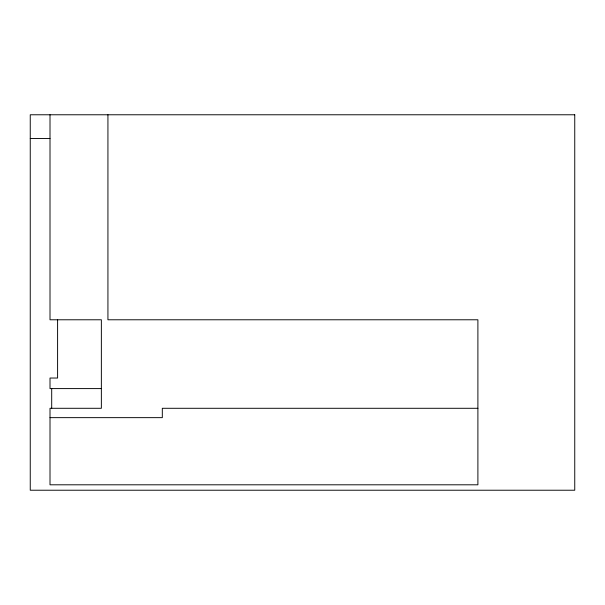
<?xml version="1.0" encoding="UTF-8"?>
<svg xmlns="http://www.w3.org/2000/svg" width="605" height="605" viewBox="0 0 605 605"><rect width="100%" height="100%" fill="white"/><g stroke="black" fill="none" stroke-linecap="round" stroke-linejoin="round"><path stroke-width="0.91" d="M30.25 138.507L50.011 138.507M101.36 388.591L50.011 388.591L50.011 378.034L57.596 378.034L57.596 319.78M477.897 408.292L162.314 408.292L162.314 417.647L50.011 417.647M107.932 114.776L107.932 319.78L477.897 319.78L477.897 484.802L50.011 484.802L50.011 408.292L101.36 408.292L101.36 319.78L50.011 319.78L50.011 114.776M51.697 388.591L51.697 408.292M574.75 114.776L30.25 114.776L30.25 490.224L574.75 490.224L574.75 114.776"/></g></svg>
